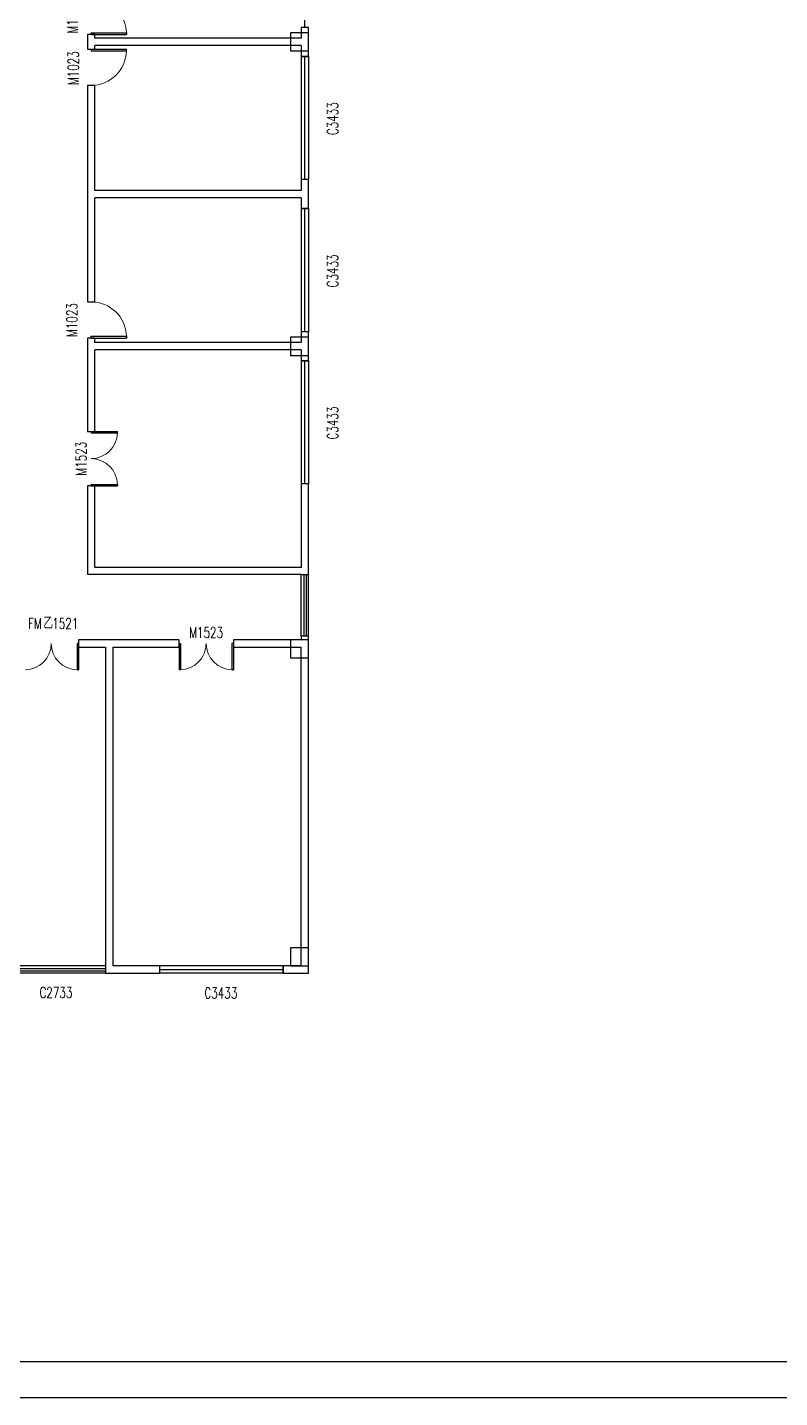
# Model space of a CAD drawing. Header units: inches. Extents: x -867 to 118033, y 1229500 to 1313600.
# Drawn here: x 76525 to 97279, y 1229500 to 1267311 of the extents above; entities that cross this region are included whole.
import ezdxf

# ---------------------------------------------------------------- set-up
doc = ezdxf.new("R2010")
doc.units = ezdxf.units.IN
doc.header["$MEASUREMENT"] = 0
for name, color, linetype in [('COLUMN', 10, 'Continuous'), ('DOOR_FIRE', 10, 'Continuous'), ('DOOR_FIRE_TEXT', 10, 'Continuous'), ('WALL', 10, 'Continuous'), ('WINDOW', 10, 'Continuous')]:
    doc.layers.add(name, color=color, linetype=linetype)
doc.styles.add('_TCH_WINDOW', font='SIMPLEX', dxfattribs={"bigfont": 'GBCBIG'})

msp = doc.modelspace()

# ---------------------------------------------------------------- linework, layer by layer
at = {"color": 7}
msp.add_line((-867, 1229500), (118033, 1229500), dxfattribs=at)
msp.add_lwpolyline([(117033, 1230500), (117033, 1312600), (1633, 1312600), (1633, 1230500)], close=True, dxfattribs=at)
at = {"layer": 'COLUMN', "color": 2, "ltscale": 3}
for points in [[(84283, 1266661), (84283, 1267161), (83783, 1267161), (83783, 1266661)], [(84283, 1258261), (84283, 1258761), (83783, 1258761), (83783, 1258261)], [(84283, 1249911), (84283, 1250411), (83783, 1250411), (83783, 1249911)], [(84283, 1241411), (84283, 1241911), (83783, 1241911), (83783, 1241411)]]:
    msp.add_lwpolyline(points, close=True, dxfattribs=at)
at = {"layer": 'DOOR_FIRE', "color": 7}
for p, q in [((77895, 1250311), (77895, 1249579)), ((77933, 1250311), (77895, 1250311)), ((77933, 1250311), (77933, 1249579)), ((77895, 1249579), (77933, 1249579))]:
    msp.add_line(p, q, dxfattribs=at)
at = {"layer": 'DOOR_FIRE', "color": 7, "lineweight": 13}
for centre, start, end in [((76451, 1250311), 271.4693, 0), ((77914, 1250311), 180, 268.5307)]:
    msp.add_arc(centre, 731, start, end, dxfattribs=at)
at = {"layer": 'WALL', "color": 2}
for p, q in [((78183, 1267111), (78183, 1266911)), ((78383, 1267111), (78183, 1267111)), ((78383, 1267011), (78383, 1267111)), ((84083, 1267311), (84083, 1267011)), ((84283, 1267311), (84083, 1267311)), ((84283, 1266911), (84283, 1267311)), ((78183, 1266911), (78183, 1266711)), ((78183, 1266711), (78383, 1266711)), ((84083, 1267011), (78383, 1267011)), ((78383, 1266711), (78383, 1266811)), ((84083, 1266811), (78383, 1266811)), ((84083, 1266811), (84083, 1266511)), ((84283, 1266511), (84283, 1266911)), ((84083, 1266511), (84283, 1266511)), ((78183, 1265711), (78183, 1262711)), ((78383, 1265711), (78183, 1265711)), ((78383, 1262811), (78383, 1265711)), ((84283, 1263111), (84083, 1263111)), ((84083, 1263111), (84083, 1262811)), ((84283, 1262711), (84283, 1263111)), ((78183, 1262711), (78183, 1259737)), ((84083, 1262811), (78383, 1262811)), ((84083, 1262611), (78383, 1262611)), ((78383, 1259737), (78383, 1262611)), ((84083, 1262611), (84083, 1262311)), ((84283, 1262311), (84283, 1262711)), ((84083, 1262311), (84283, 1262311)), ((78183, 1259737), (78383, 1259737)), ((78183, 1258737), (78183, 1258511)), ((78383, 1258737), (78183, 1258737)), ((78383, 1258611), (78383, 1258737)), ((84083, 1258911), (84083, 1258611)), ((84283, 1258911), (84083, 1258911)), ((84283, 1258511), (84283, 1258911)), ((78183, 1258511), (78183, 1256161)), ((84083, 1258611), (78383, 1258611)), ((78383, 1256161), (78383, 1258411)), ((84083, 1258411), (78383, 1258411)), ((84083, 1258411), (84083, 1258111)), ((84283, 1258111), (84283, 1258511)), ((84083, 1258111), (84283, 1258111)), ((78183, 1256161), (78383, 1256161)), ((78383, 1254661), (78183, 1254661)), ((78183, 1254661), (78183, 1252211)), ((78383, 1252411), (78383, 1254661)), ((84283, 1254711), (84083, 1254711)), ((84083, 1254711), (84083, 1252411)), ((84283, 1252311), (84283, 1254711)), ((84083, 1252411), (78383, 1252411)), ((84283, 1252211), (84283, 1252311)), ((84083, 1252211), (78183, 1252211)), ((84083, 1252211), (84283, 1252211)), ((78783, 1250411), (77933, 1250411)), ((77933, 1250411), (77933, 1250211)), ((80708, 1250411), (78783, 1250411)), ((80708, 1250211), (80708, 1250411)), ((84083, 1250411), (82208, 1250411)), ((82208, 1250411), (82208, 1250211)), ((84083, 1250511), (84083, 1250411)), ((84283, 1250511), (84083, 1250511)), ((84283, 1250311), (84283, 1250511)), ((77933, 1250211), (78683, 1250211)), ((78683, 1250211), (78683, 1241411)), ((78883, 1250211), (78883, 1241411)), ((78883, 1250211), (80708, 1250211)), ((82208, 1250211), (84083, 1250211)), ((84083, 1241411), (84083, 1250211)), ((84283, 1241211), (84283, 1250311)), ((78683, 1241411), (78683, 1241211)), ((80183, 1241411), (78883, 1241411)), ((80183, 1241211), (80183, 1241411)), ((83583, 1241411), (83583, 1241211)), ((84083, 1241411), (83583, 1241411)), ((78683, 1241211), (78783, 1241211)), ((78783, 1241211), (80183, 1241211)), ((83583, 1241211), (84283, 1241211))]:
    msp.add_line(p, q, dxfattribs=at)
at = {"layer": 'WINDOW', "color": 4}
for p, q in [((84183, 1267311), (84183, 1270711)), ((84283, 1266511), (84083, 1266511)), ((84083, 1266511), (84083, 1263111)), ((84183, 1263111), (84183, 1266511)), ((84283, 1266511), (84283, 1263111)), ((84283, 1263111), (84083, 1263111)), ((84083, 1262311), (84083, 1258911)), ((84283, 1262311), (84083, 1262311)), ((84183, 1258911), (84183, 1262311)), ((84283, 1262311), (84283, 1258911)), ((84283, 1258911), (84083, 1258911)), ((84083, 1258111), (84083, 1254711)), ((84283, 1258111), (84083, 1258111)), ((84183, 1254711), (84183, 1258111)), ((84283, 1258111), (84283, 1254711)), ((84283, 1254711), (84083, 1254711)), ((80183, 1241211), (80183, 1241411)), ((83583, 1241411), (80183, 1241411)), ((83583, 1241211), (83583, 1241411)), ((80183, 1241311), (83583, 1241311)), ((83583, 1241211), (80183, 1241211))]:
    msp.add_line(p, q, dxfattribs=at)
at = {"layer": 'WINDOW', "color": 7}
for p, q in [((78283, 1267111), (78283, 1267161)), ((78283, 1267161), (79258, 1267161)), ((78283, 1267111), (79258, 1267111)), ((79258, 1267161), (79258, 1267111)), ((78283, 1266711), (79258, 1266711)), ((78283, 1266711), (78283, 1266661)), ((78283, 1266661), (79258, 1266661)), ((79258, 1266661), (79258, 1266711)), ((78283, 1258787), (79258, 1258787)), ((78283, 1258737), (78283, 1258787)), ((78283, 1258737), (79258, 1258737)), ((79258, 1258787), (79258, 1258737)), ((78283, 1256161), (79014, 1256161)), ((78283, 1256161), (78283, 1256123)), ((78283, 1256123), (79014, 1256123)), ((79014, 1256123), (79014, 1256161)), ((78283, 1254661), (78283, 1254698)), ((78283, 1254698), (79014, 1254698)), ((78283, 1254661), (79014, 1254661)), ((79014, 1254698), (79014, 1254661)), ((84083, 1250511), (84083, 1252211)), ((84149, 1252211), (84149, 1250511)), ((84216, 1252211), (84216, 1250511)), ((84283, 1250511), (84283, 1252211)), ((80708, 1250311), (80708, 1249579)), ((80708, 1250311), (80745, 1250311)), ((80745, 1250311), (80745, 1249579)), ((82170, 1250311), (82170, 1249579)), ((82208, 1250311), (82170, 1250311)), ((82208, 1250311), (82208, 1249579)), ((80745, 1249579), (80708, 1249579)), ((82170, 1249579), (82208, 1249579)), ((78683, 1241411), (75983, 1241411)), ((75983, 1241344), (78683, 1241344)), ((75983, 1241277), (78683, 1241277)), ((78683, 1241211), (75983, 1241211))]:
    msp.add_line(p, q, dxfattribs=at)
at = {"layer": 'WINDOW', "color": 7, "lineweight": 13}
for centre, radius, start, end in [((78283, 1267136), 975, 1.4693, 90), ((78283, 1266686), 975, 270, 358.5307), ((78283, 1258762), 975, 1.4693, 90), ((78283, 1256142), 731, 270, 358.5307), ((78283, 1254679), 731, 1.4693, 90), ((80726, 1250311), 731, 271.4693, 0), ((82189, 1250311), 731, 180, 268.5307)]:
    msp.add_arc(centre, radius, start, end, dxfattribs=at)

# ---------------------------------------------------------------- texts
at = {"layer": 'DOOR_FIRE_TEXT', "color": 7, "style": '_TCH_WINDOW', "width": 0.705882}
for s, p in [('FM', (76545, 1250711)), ('1521', (77210, 1250711))]:
    msp.add_text(s, height=297.5, dxfattribs=at).set_placement(p)
at = {"layer": 'DOOR_FIRE_TEXT', "color": 7, "style": '_TCH_WINDOW'}
msp.add_text('乙', height=338, dxfattribs=at).set_placement((76965, 1250711))
at = {"layer": 'WINDOW', "color": 7, "style": '_TCH_WINDOW', "width": 0.705882}
for s, p in [('M1023', (77916, 1267141)), ('M1023', (77941, 1265716)), ('C3433', (85096, 1264336)), ('C3433', (85096, 1260136)), ('M1023', (77902, 1258767)), ('C3433', (85096, 1255936)), ('M1523', (78156, 1254941))]:
    msp.add_text(s, height=297.5, rotation=90, dxfattribs=at).set_placement(p)
for s, p in [('M1523', (80988, 1250463)), ('C2733', (76858, 1240530)), ('C3433', (81408, 1240515))]:
    msp.add_text(s, height=297.5, dxfattribs=at).set_placement(p)

doc.saveas('drawing.dxf')
